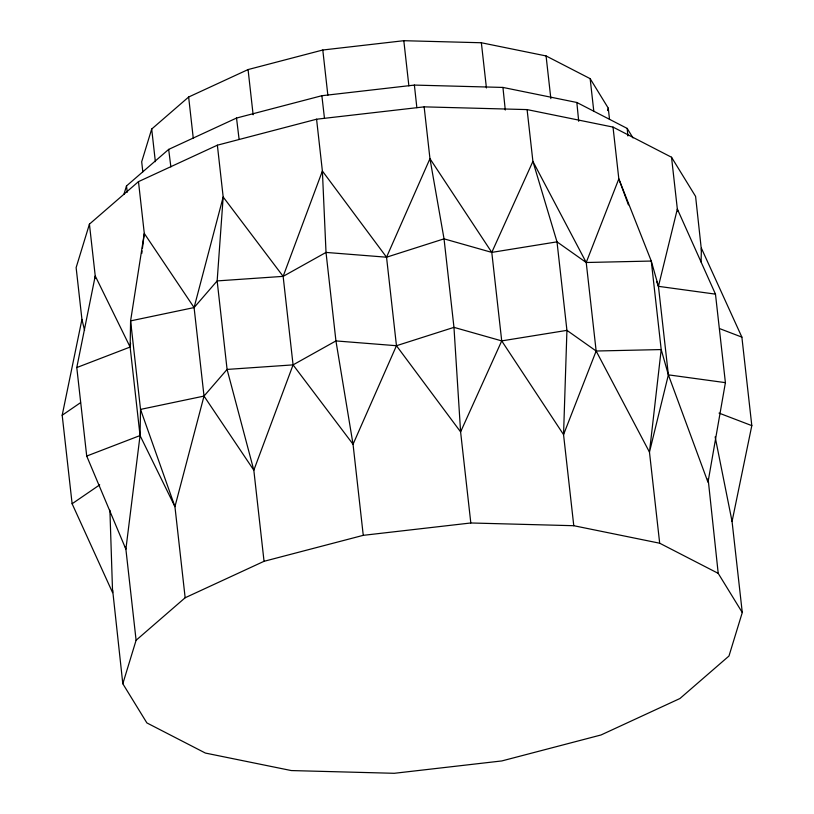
<?xml version="1.0" encoding="UTF-8"?>
<svg xmlns="http://www.w3.org/2000/svg" width="814" height="814" viewBox="0 0 814 814"><rect width="100%" height="100%" fill="white"/><g stroke="black" fill="none" stroke-linecap="round" stroke-linejoin="round"><path stroke-width="1.22" d="M715.14 436.874L732.061 521.459L742.276 612.535L728.978 656.013L679.924 698.524L601.037 734.971L501.831 760.937L394.261 773.3L291.31 770.563L205.393 753.062L146.876 722.913L122.812 683.74L136.101 640.272L125.885 549.185L140.049 435.561L130.128 347.049L130.596 320.889L144.292 233.425L138.482 181.634L217.369 145.187L316.575 119.22L424.145 106.858L527.096 109.595L613.013 127.086L671.53 157.244L695.594 196.418L701.495 250.753M136.101 640.272L185.154 597.751L174.939 506.664L140.049 435.561L140.527 409.401L130.596 320.889L194.088 307.57L217.155 280.911L223.178 196.988L217.369 145.187M112.647 590.15L122.812 683.74M701.088 262.027L701.403 248.219L741.88 337.128L751.81 425.63L732.061 521.459M708.078 478.52L718.213 573.361L742.276 612.535M125.305 546.754L125.885 549.185L86.711 456.054L76.781 367.552L130.128 347.049L130.586 343.305M141.799 253.408L142.114 250.905M142.419 248.412L144.292 233.425L194.088 307.57L204.019 396.082L174.939 506.664L140.527 409.401L204.019 396.082L227.086 369.424L293.071 364.876L335.938 340.924L396.459 345.716L453.968 327.36L501.719 340.893L566.931 330.362L596.153 351.017L649.47 452.126L659.686 543.213L718.213 573.361M671.53 157.244L677.34 209.045L715.475 294.139L725.406 382.651L707.997 482.285L668.375 374.847L661.202 349.562L651.271 261.05L618.823 178.887L613.013 127.086M76.781 367.552L95.238 275.946L89.428 224.145L138.482 181.634M109.91 510.256L112.597 592.653L72.12 503.754L62.19 415.242L81.939 319.414L76.129 267.613L89.428 224.145M659.686 543.213L573.778 525.712L563.553 434.625L596.153 351.017L661.202 349.562L649.47 452.126L668.375 374.847L658.445 286.335L677.34 209.045L677.838 211.538M194.088 307.57L223.178 196.988L283.14 276.363L293.071 364.876L253.826 470.227L264.041 561.304L185.154 597.751M123.901 194.414L126.485 185.968L168.671 149.4L236.528 118.05L321.866 95.716L414.387 85.083L502.94 87.434L576.841 102.483L627.177 128.419L632.997 137.902M609.533 119.465L608.272 108.16L590.15 78.653L546.072 55.942L481.359 42.755L403.815 40.7L322.792 50.01L248.067 69.566L188.645 97.019L151.699 129.039L141.687 161.782L142.816 171.835M607.529 110.582L608.272 108.16M204.019 396.082L253.826 470.227L227.086 369.424L217.155 280.911L283.14 276.363L322.385 171.021L316.575 119.22M596.153 351.017L586.222 262.505L618.823 178.887L628.408 204.863M264.041 561.304L363.258 535.337L353.042 444.261L396.459 345.716L386.538 257.204L429.955 158.659L424.145 106.858M715.475 294.139L658.445 286.335L651.271 261.05L586.222 262.505L532.905 161.386L557 241.85L566.931 330.362L563.553 434.625L501.719 340.893L491.788 252.391L532.905 161.386L527.096 109.595M501.719 340.893L460.602 431.898L470.818 522.975L573.778 525.712M62.19 415.242L80.576 402.645M72.12 503.754L99.695 484.859M283.14 276.363L326.017 252.421L386.538 257.204L444.037 238.848L491.788 252.391L557 241.85L586.222 262.505M86.711 456.054L140.049 435.561M363.258 535.337L470.818 522.975M668.375 374.847L725.406 382.651M719.637 328.612L741.88 337.128M719.027 413.095L751.81 425.63M293.071 364.876L353.042 444.261L335.938 340.924L326.017 252.421L322.385 171.021L386.538 257.204M396.459 345.716L460.602 431.898L453.968 327.36L444.037 238.848L429.955 158.659L491.788 252.391M130.128 347.049L95.238 275.946L95.319 278.48M656.705 281.613L658.445 286.335M81.939 319.414L84.585 330.372M126.485 185.968L127.279 192.206M168.671 149.4L170.869 166.901M236.528 118.05L239.102 139.357M321.866 95.716L324.471 118.305M590.15 78.653L593.803 111.304M546.072 55.942L550.854 98.636M481.359 42.755L486.426 87.963M403.815 40.7L408.882 85.908M322.792 50.01L327.859 95.218M248.067 69.566L253.134 114.784M188.645 97.019L193.294 138.461M151.699 129.039L155.362 161.691M414.387 85.083L416.86 107.682M502.94 87.434L505.28 110.032M576.841 102.483L578.703 121.296M627.177 128.419L627.899 135.938"/></g></svg>
